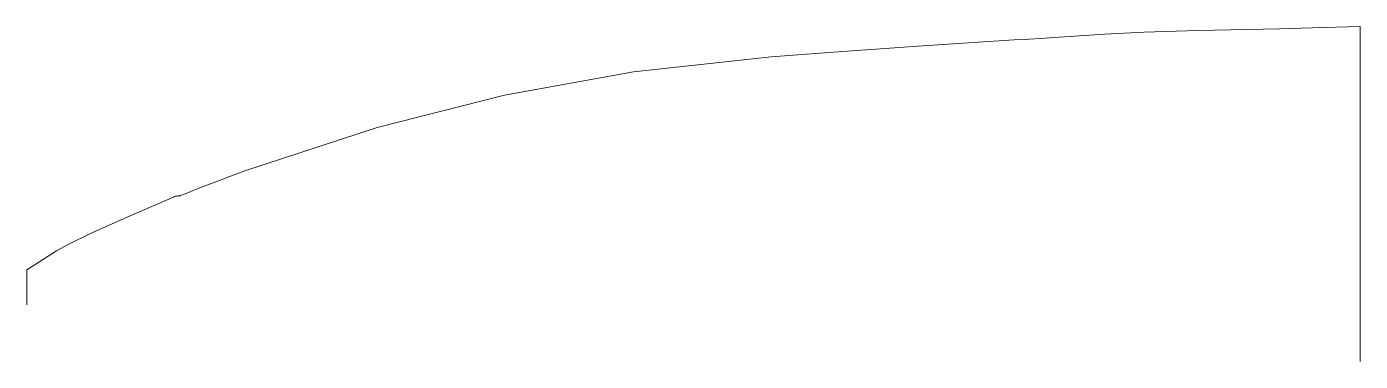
# Model space of a CAD drawing. Extents: x 0 to 17.5, y 0 to 4.4.
import ezdxf

# ---------------------------------------------------------------- set-up
doc = ezdxf.new("R2010")
doc.units = 0
doc.layers.get('0').update_dxf_attribs({"linetype": 'CONTINUOUS', "lineweight": 0})

# ---------------------------------------------------------------- blocks, each defined once
blk = doc.blocks.new('Profilo_sup')
at = {"color": 150}
for p, q in [((13.483, 3.512), (13.303, 3.499)), ((13.683, 3.528), (13.483, 3.512)), ((14.141, 3.559), (13.683, 3.528)), ((14.664, 3.583), (14.141, 3.559)), ((15.367, 3.604), (14.664, 3.583)), ((16.441, 3.628), (15.367, 3.604)), ((16.872, 3.638), (16.441, 3.628)), ((17.5, 3.656), (16.872, 3.638)), ((11.693, 3.398), (10.526, 3.317)), ((12.952, 3.484), (11.693, 3.398)), ((13.103, 3.488), (12.952, 3.484)), ((13.152, 3.489), (13.103, 3.488)), ((13.303, 3.499), (13.152, 3.489)), ((9.768, 3.26), (7.963, 3.06)), ((10.526, 3.317), (9.768, 3.26)), ((7.963, 3.06), (6.27, 2.756)), ((6.27, 2.756), (4.599, 2.329)), ((4.599, 2.329), (2.863, 1.759)), ((2.863, 1.759), (2.651, 1.681)), ((2.447, 1.604), (2.274, 1.537)), ((2.651, 1.681), (2.447, 1.604)), ((1.926, 1.416), (1.359, 1.168)), ((1.94, 1.422), (1.926, 1.416)), ((1.954, 1.426), (1.94, 1.422)), ((1.969, 1.429), (1.954, 1.426)), ((1.984, 1.431), (1.969, 1.429)), ((1.999, 1.432), (1.984, 1.431)), ((2.004, 1.432), (1.999, 1.432)), ((2.009, 1.432), (2.004, 1.432)), ((2.014, 1.433), (2.009, 1.432)), ((2.019, 1.435), (2.014, 1.433)), ((2.066, 1.452), (2.019, 1.435)), ((2.123, 1.474), (2.066, 1.452)), ((2.184, 1.5), (2.123, 1.474)), ((2.274, 1.537), (2.184, 1.5)), ((1.359, 1.168), (0.839, 0.936)), ((0.839, 0.936), (0.552, 0.795)), ((0.393, 0.707), (0, 0.461)), ((0.552, 0.795), (0.393, 0.707)), ((0, 0), (0, 0.461))]:
    blk.add_line(p, q, dxfattribs=at)

msp = doc.modelspace()

# ---------------------------------------------------------------- linework, layer by layer
msp.add_line((17.5, 4.4), (17.5, 0))

# ---------------------------------------------------------------- block references
msp.add_blockref('Profilo_sup', (0, 0.744))

doc.saveas('drawing.dxf')
